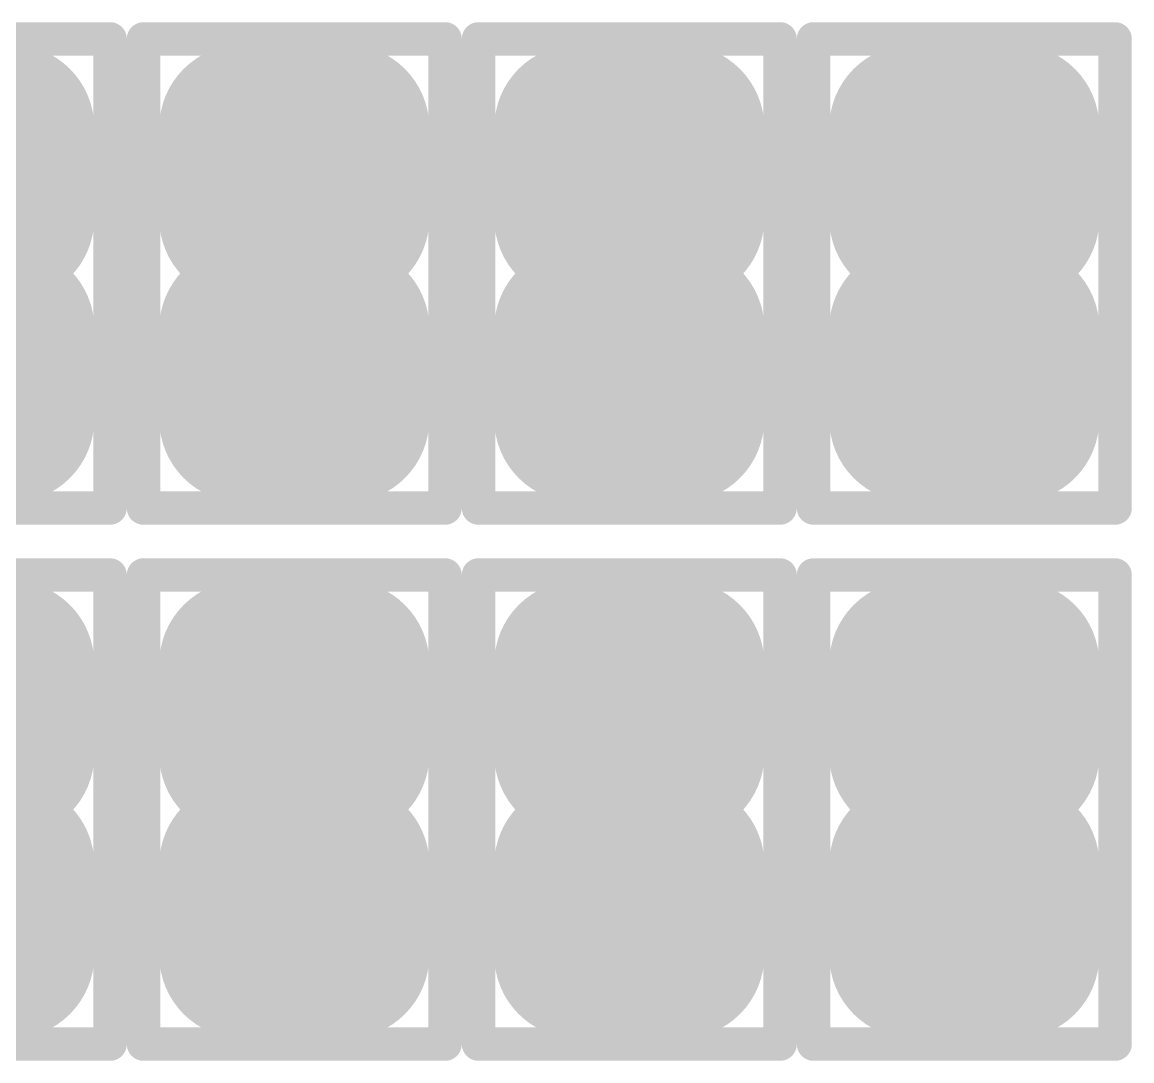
# Model space of a CAD drawing. Header units: millimetres. Extents: x 169 to 355, y 129 to 253.
# Drawn here: x 188.269 to 189.925, y 140.775 to 142.325 of the extents above; entities that cross this region are included whole.
import ezdxf

# ---------------------------------------------------------------- set-up
doc = ezdxf.new("R2010")
doc.units = ezdxf.units.MM
for name, color, linetype in [('BottomLayer', 5, 'Continuous'), ('BottomPaste', 16, 'Continuous'), ('BottomSolder', 6, 'Continuous'), ('Mechanical1', 6, 'Continuous'), ('Mechanical15', 56, 'Continuous')]:
    doc.layers.add(name, color=color, linetype=linetype)

# ---------------------------------------------------------------- blocks, each defined once
blk = doc.blocks.new('R01005_B_633')
at = {"layer": 'BottomLayer', "const_width": 0.0225}
for points in [[(-0.2287, 0.0775, 1), (-0.2063, 0.0775, 1)], [(-0.0937, 0.0775, 1), (-0.0712, 0.0775, 1)], [(0.0712, 0.0775, 1), (0.0937, 0.0775, 1)], [(0.2063, 0.0775, 1), (0.2287, 0.0775, 1)], [(-0.2287, -0.0775, 1), (-0.2063, -0.0775, 1)], [(-0.0937, -0.0775, 1), (-0.0712, -0.0775, 1)], [(0.0712, -0.0775, 1), (0.0937, -0.0775, 1)], [(0.2063, -0.0775, 1), (0.2287, -0.0775, 1)]]:
    blk.add_lwpolyline(points, format="xyb", close=True, dxfattribs=at)
at = {"layer": 'BottomLayer'}
for points in [[(-0.0825, -0.1), (-0.0825, 0.1), (-0.2175, -0.1), (-0.2175, 0.1)], [(0.2175, -0.1), (0.2175, 0.1), (0.0825, -0.1), (0.0825, 0.1)], [(-0.06, -0.0775), (-0.06, 0.0775), (-0.24, -0.0775), (-0.24, 0.0775)], [(0.24, -0.0775), (0.24, 0.0775), (0.06, -0.0775), (0.06, 0.0775)]]:
    blk.add_solid(points, dxfattribs=at)
at = {"layer": 'BottomPaste', "const_width": 0.0225}
for points in [[(-0.2287, 0.0775, 1), (-0.2063, 0.0775, 1)], [(-0.0937, 0.0775, 1), (-0.0712, 0.0775, 1)], [(0.0712, 0.0775, 1), (0.0937, 0.0775, 1)], [(0.2063, 0.0775, 1), (0.2287, 0.0775, 1)], [(-0.2287, -0.0775, 1), (-0.2063, -0.0775, 1)], [(-0.0937, -0.0775, 1), (-0.0712, -0.0775, 1)], [(0.0712, -0.0775, 1), (0.0937, -0.0775, 1)], [(0.2063, -0.0775, 1), (0.2287, -0.0775, 1)]]:
    blk.add_lwpolyline(points, format="xyb", close=True, dxfattribs=at)
at = {"layer": 'BottomPaste'}
for points in [[(-0.0825, -0.1), (-0.0825, 0.1), (-0.2175, -0.1), (-0.2175, 0.1)], [(0.2175, -0.1), (0.2175, 0.1), (0.0825, -0.1), (0.0825, 0.1)], [(-0.06, -0.0775), (-0.06, 0.0775), (-0.24, -0.0775), (-0.24, 0.0775)], [(0.24, -0.0775), (0.24, 0.0775), (0.06, -0.0775), (0.06, 0.0775)]]:
    blk.add_solid(points, dxfattribs=at)
at = {"layer": 'BottomSolder', "const_width": 0.1241}
for points in [[(-0.2795, 0.0775, 1), (-0.1555, 0.0775, 1)], [(-0.1445, 0.0775, 1), (-0.0204, 0.0775, 1)], [(0.0204, 0.0775, 1), (0.1445, 0.0775, 1)], [(0.1555, 0.0775, 1), (0.2795, 0.0775, 1)], [(-0.2795, -0.0775, 1), (-0.1555, -0.0775, 1)], [(-0.1445, -0.0775, 1), (-0.0204, -0.0775, 1)], [(0.0204, -0.0775, 1), (0.1445, -0.0775, 1)], [(0.1555, -0.0775, 1), (0.2795, -0.0775, 1)]]:
    blk.add_lwpolyline(points, format="xyb", close=True, dxfattribs=at)
at = {"layer": 'BottomSolder'}
for points in [[(-0.0825, -0.2016), (-0.0825, 0.2016), (-0.2175, -0.2016), (-0.2175, 0.2016)], [(0.2175, -0.2016), (0.2175, 0.2016), (0.0825, -0.2016), (0.0825, 0.2016)], [(0.0416, -0.0775), (0.0416, 0.0775), (-0.3416, -0.0775), (-0.3416, 0.0775)], [(0.3416, -0.0775), (0.3416, 0.0775), (-0.0416, -0.0775), (-0.0416, 0.0775)]]:
    blk.add_solid(points, dxfattribs=at)
at = {"layer": 'Mechanical1', "const_width": 0.05}
for points in [[(-0.1999, 0.0999), (-0.1999, -0.1001)], [(-0.1999, 0.0999), (0.2001, 0.0999)], [(0.2001, 0.0999), (0.2001, -0.1001)], [(-0.1999, -0.1001), (0.2001, -0.1001)]]:
    blk.add_lwpolyline(points, dxfattribs=at)
at = {"layer": 'Mechanical1', "const_width": 0.025}
for points in [[(-0.2124, 0.0999, 1), (-0.1874, 0.0999, 1)], [(-0.2124, 0.0999, 1), (-0.1874, 0.0999, 1)], [(0.1876, 0.0999, 1), (0.2126, 0.0999, 1)], [(0.1876, 0.0999, 1), (0.2126, 0.0999, 1)], [(-0.2124, -0.1001, 1), (-0.1874, -0.1001, 1)], [(-0.2124, -0.1001, 1), (-0.1874, -0.1001, 1)], [(0.1876, -0.1001, 1), (0.2126, -0.1001, 1)], [(0.1876, -0.1001, 1), (0.2126, -0.1001, 1)]]:
    blk.add_lwpolyline(points, format="xyb", close=True, dxfattribs=at)
at = {"layer": 'Mechanical15', "const_width": 0.05}
for points in [[(-0.35, 0.225), (-0.35, -0.225)], [(-0.35, 0.225), (0.35, 0.225)], [(0.35, 0.225), (0.35, -0.225)], [(0, 0.125), (0, -0.125)], [(-0.15, 0), (0.15, 0)], [(-0.35, -0.225), (0.35, -0.225)]]:
    blk.add_lwpolyline(points, dxfattribs=at)
at = {"layer": 'Mechanical15', "const_width": 0.025}
for points in [[(-0.3625, 0.225, 1), (-0.3375, 0.225, 1)], [(-0.3625, 0.225, 1), (-0.3375, 0.225, 1)], [(0.3375, 0.225, 1), (0.3625, 0.225, 1)], [(0.3375, 0.225, 1), (0.3625, 0.225, 1)], [(-0.0125, 0.125, 1), (0.0125, 0.125, 1)], [(-0.1625, 0, 1), (-0.1375, 0, 1)], [(0.1375, 0, 1), (0.1625, 0, 1)], [(-0.0125, -0.125, 1), (0.0125, -0.125, 1)], [(-0.3625, -0.225, 1), (-0.3375, -0.225, 1)], [(-0.3625, -0.225, 1), (-0.3375, -0.225, 1)], [(0.3375, -0.225, 1), (0.3625, -0.225, 1)], [(0.3375, -0.225, 1), (0.3625, -0.225, 1)]]:
    blk.add_lwpolyline(points, format="xyb", close=True, dxfattribs=at)
blk = doc.blocks.new('R01005_B_644')
at = {"layer": 'BottomLayer', "const_width": 0.0225}
for points in [[(-0.2287, 0.0775, 1), (-0.2063, 0.0775, 1)], [(-0.0937, 0.0775, 1), (-0.0712, 0.0775, 1)], [(0.0712, 0.0775, 1), (0.0937, 0.0775, 1)], [(0.2063, 0.0775, 1), (0.2287, 0.0775, 1)], [(-0.2287, -0.0775, 1), (-0.2063, -0.0775, 1)], [(-0.0937, -0.0775, 1), (-0.0712, -0.0775, 1)], [(0.0712, -0.0775, 1), (0.0937, -0.0775, 1)], [(0.2063, -0.0775, 1), (0.2287, -0.0775, 1)]]:
    blk.add_lwpolyline(points, format="xyb", close=True, dxfattribs=at)
at = {"layer": 'BottomLayer'}
for points in [[(-0.0825, -0.1), (-0.0825, 0.1), (-0.2175, -0.1), (-0.2175, 0.1)], [(0.2175, -0.1), (0.2175, 0.1), (0.0825, -0.1), (0.0825, 0.1)], [(-0.06, -0.0775), (-0.06, 0.0775), (-0.24, -0.0775), (-0.24, 0.0775)], [(0.24, -0.0775), (0.24, 0.0775), (0.06, -0.0775), (0.06, 0.0775)]]:
    blk.add_solid(points, dxfattribs=at)
at = {"layer": 'BottomPaste', "const_width": 0.0225}
for points in [[(-0.2287, 0.0775, 1), (-0.2063, 0.0775, 1)], [(-0.0937, 0.0775, 1), (-0.0712, 0.0775, 1)], [(0.0712, 0.0775, 1), (0.0937, 0.0775, 1)], [(0.2063, 0.0775, 1), (0.2287, 0.0775, 1)], [(-0.2287, -0.0775, 1), (-0.2063, -0.0775, 1)], [(-0.0937, -0.0775, 1), (-0.0712, -0.0775, 1)], [(0.0712, -0.0775, 1), (0.0937, -0.0775, 1)], [(0.2063, -0.0775, 1), (0.2287, -0.0775, 1)]]:
    blk.add_lwpolyline(points, format="xyb", close=True, dxfattribs=at)
at = {"layer": 'BottomPaste'}
for points in [[(-0.0825, -0.1), (-0.0825, 0.1), (-0.2175, -0.1), (-0.2175, 0.1)], [(0.2175, -0.1), (0.2175, 0.1), (0.0825, -0.1), (0.0825, 0.1)], [(-0.06, -0.0775), (-0.06, 0.0775), (-0.24, -0.0775), (-0.24, 0.0775)], [(0.24, -0.0775), (0.24, 0.0775), (0.06, -0.0775), (0.06, 0.0775)]]:
    blk.add_solid(points, dxfattribs=at)
at = {"layer": 'BottomSolder', "const_width": 0.1241}
for points in [[(-0.2795, 0.0775, 1), (-0.1555, 0.0775, 1)], [(-0.1445, 0.0775, 1), (-0.0204, 0.0775, 1)], [(0.0204, 0.0775, 1), (0.1445, 0.0775, 1)], [(0.1555, 0.0775, 1), (0.2795, 0.0775, 1)], [(-0.2795, -0.0775, 1), (-0.1555, -0.0775, 1)], [(-0.1445, -0.0775, 1), (-0.0204, -0.0775, 1)], [(0.0204, -0.0775, 1), (0.1445, -0.0775, 1)], [(0.1555, -0.0775, 1), (0.2795, -0.0775, 1)]]:
    blk.add_lwpolyline(points, format="xyb", close=True, dxfattribs=at)
at = {"layer": 'BottomSolder'}
for points in [[(-0.0825, -0.2016), (-0.0825, 0.2016), (-0.2175, -0.2016), (-0.2175, 0.2016)], [(0.2175, -0.2016), (0.2175, 0.2016), (0.0825, -0.2016), (0.0825, 0.2016)], [(0.0416, -0.0775), (0.0416, 0.0775), (-0.3416, -0.0775), (-0.3416, 0.0775)], [(0.3416, -0.0775), (0.3416, 0.0775), (-0.0416, -0.0775), (-0.0416, 0.0775)]]:
    blk.add_solid(points, dxfattribs=at)
at = {"layer": 'Mechanical1', "const_width": 0.05}
for points in [[(-0.1999, 0.0999), (-0.1999, -0.1001)], [(-0.1999, 0.0999), (0.2001, 0.0999)], [(0.2001, 0.0999), (0.2001, -0.1001)], [(-0.1999, -0.1001), (0.2001, -0.1001)]]:
    blk.add_lwpolyline(points, dxfattribs=at)
at = {"layer": 'Mechanical1', "const_width": 0.025}
for points in [[(-0.2124, 0.0999, 1), (-0.1874, 0.0999, 1)], [(-0.2124, 0.0999, 1), (-0.1874, 0.0999, 1)], [(0.1876, 0.0999, 1), (0.2126, 0.0999, 1)], [(0.1876, 0.0999, 1), (0.2126, 0.0999, 1)], [(-0.2124, -0.1001, 1), (-0.1874, -0.1001, 1)], [(-0.2124, -0.1001, 1), (-0.1874, -0.1001, 1)], [(0.1876, -0.1001, 1), (0.2126, -0.1001, 1)], [(0.1876, -0.1001, 1), (0.2126, -0.1001, 1)]]:
    blk.add_lwpolyline(points, format="xyb", close=True, dxfattribs=at)
at = {"layer": 'Mechanical15', "const_width": 0.05}
for points in [[(-0.35, 0.225), (-0.35, -0.225)], [(-0.35, 0.225), (0.35, 0.225)], [(0.35, 0.225), (0.35, -0.225)], [(0, 0.125), (0, -0.125)], [(-0.15, 0), (0.15, 0)], [(-0.35, -0.225), (0.35, -0.225)]]:
    blk.add_lwpolyline(points, dxfattribs=at)
at = {"layer": 'Mechanical15', "const_width": 0.025}
for points in [[(-0.3625, 0.225, 1), (-0.3375, 0.225, 1)], [(-0.3625, 0.225, 1), (-0.3375, 0.225, 1)], [(0.3375, 0.225, 1), (0.3625, 0.225, 1)], [(0.3375, 0.225, 1), (0.3625, 0.225, 1)], [(-0.0125, 0.125, 1), (0.0125, 0.125, 1)], [(-0.1625, 0, 1), (-0.1375, 0, 1)], [(0.1375, 0, 1), (0.1625, 0, 1)], [(-0.0125, -0.125, 1), (0.0125, -0.125, 1)], [(-0.3625, -0.225, 1), (-0.3375, -0.225, 1)], [(-0.3625, -0.225, 1), (-0.3375, -0.225, 1)], [(0.3375, -0.225, 1), (0.3625, -0.225, 1)], [(0.3375, -0.225, 1), (0.3625, -0.225, 1)]]:
    blk.add_lwpolyline(points, format="xyb", close=True, dxfattribs=at)
blk = doc.blocks.new('R01005_B_645')
at = {"layer": 'BottomLayer', "const_width": 0.0225}
for points in [[(-0.2287, 0.0775, 1), (-0.2063, 0.0775, 1)], [(-0.0937, 0.0775, 1), (-0.0712, 0.0775, 1)], [(0.0712, 0.0775, 1), (0.0937, 0.0775, 1)], [(0.2063, 0.0775, 1), (0.2287, 0.0775, 1)], [(-0.2287, -0.0775, 1), (-0.2063, -0.0775, 1)], [(-0.0937, -0.0775, 1), (-0.0712, -0.0775, 1)], [(0.0712, -0.0775, 1), (0.0937, -0.0775, 1)], [(0.2063, -0.0775, 1), (0.2287, -0.0775, 1)]]:
    blk.add_lwpolyline(points, format="xyb", close=True, dxfattribs=at)
at = {"layer": 'BottomLayer'}
for points in [[(-0.0825, -0.1), (-0.0825, 0.1), (-0.2175, -0.1), (-0.2175, 0.1)], [(0.2175, -0.1), (0.2175, 0.1), (0.0825, -0.1), (0.0825, 0.1)], [(-0.06, -0.0775), (-0.06, 0.0775), (-0.24, -0.0775), (-0.24, 0.0775)], [(0.24, -0.0775), (0.24, 0.0775), (0.06, -0.0775), (0.06, 0.0775)]]:
    blk.add_solid(points, dxfattribs=at)
at = {"layer": 'BottomPaste', "const_width": 0.0225}
for points in [[(-0.2287, 0.0775, 1), (-0.2063, 0.0775, 1)], [(-0.0937, 0.0775, 1), (-0.0712, 0.0775, 1)], [(0.0712, 0.0775, 1), (0.0937, 0.0775, 1)], [(0.2063, 0.0775, 1), (0.2287, 0.0775, 1)], [(-0.2287, -0.0775, 1), (-0.2063, -0.0775, 1)], [(-0.0937, -0.0775, 1), (-0.0712, -0.0775, 1)], [(0.0712, -0.0775, 1), (0.0937, -0.0775, 1)], [(0.2063, -0.0775, 1), (0.2287, -0.0775, 1)]]:
    blk.add_lwpolyline(points, format="xyb", close=True, dxfattribs=at)
at = {"layer": 'BottomPaste'}
for points in [[(-0.0825, -0.1), (-0.0825, 0.1), (-0.2175, -0.1), (-0.2175, 0.1)], [(0.2175, -0.1), (0.2175, 0.1), (0.0825, -0.1), (0.0825, 0.1)], [(-0.06, -0.0775), (-0.06, 0.0775), (-0.24, -0.0775), (-0.24, 0.0775)], [(0.24, -0.0775), (0.24, 0.0775), (0.06, -0.0775), (0.06, 0.0775)]]:
    blk.add_solid(points, dxfattribs=at)
at = {"layer": 'BottomSolder', "const_width": 0.1241}
for points in [[(-0.2795, 0.0775, 1), (-0.1555, 0.0775, 1)], [(-0.1445, 0.0775, 1), (-0.0204, 0.0775, 1)], [(0.0204, 0.0775, 1), (0.1445, 0.0775, 1)], [(0.1555, 0.0775, 1), (0.2795, 0.0775, 1)], [(-0.2795, -0.0775, 1), (-0.1555, -0.0775, 1)], [(-0.1445, -0.0775, 1), (-0.0204, -0.0775, 1)], [(0.0204, -0.0775, 1), (0.1445, -0.0775, 1)], [(0.1555, -0.0775, 1), (0.2795, -0.0775, 1)]]:
    blk.add_lwpolyline(points, format="xyb", close=True, dxfattribs=at)
at = {"layer": 'BottomSolder'}
for points in [[(-0.0825, -0.2016), (-0.0825, 0.2016), (-0.2175, -0.2016), (-0.2175, 0.2016)], [(0.2175, -0.2016), (0.2175, 0.2016), (0.0825, -0.2016), (0.0825, 0.2016)], [(0.0416, -0.0775), (0.0416, 0.0775), (-0.3416, -0.0775), (-0.3416, 0.0775)], [(0.3416, -0.0775), (0.3416, 0.0775), (-0.0416, -0.0775), (-0.0416, 0.0775)]]:
    blk.add_solid(points, dxfattribs=at)
at = {"layer": 'Mechanical1', "const_width": 0.05}
for points in [[(-0.1999, 0.0999), (-0.1999, -0.1001)], [(-0.1999, 0.0999), (0.2001, 0.0999)], [(0.2001, 0.0999), (0.2001, -0.1001)], [(-0.1999, -0.1001), (0.2001, -0.1001)]]:
    blk.add_lwpolyline(points, dxfattribs=at)
at = {"layer": 'Mechanical1', "const_width": 0.025}
for points in [[(-0.2124, 0.0999, 1), (-0.1874, 0.0999, 1)], [(-0.2124, 0.0999, 1), (-0.1874, 0.0999, 1)], [(0.1876, 0.0999, 1), (0.2126, 0.0999, 1)], [(0.1876, 0.0999, 1), (0.2126, 0.0999, 1)], [(-0.2124, -0.1001, 1), (-0.1874, -0.1001, 1)], [(-0.2124, -0.1001, 1), (-0.1874, -0.1001, 1)], [(0.1876, -0.1001, 1), (0.2126, -0.1001, 1)], [(0.1876, -0.1001, 1), (0.2126, -0.1001, 1)]]:
    blk.add_lwpolyline(points, format="xyb", close=True, dxfattribs=at)
at = {"layer": 'Mechanical15', "const_width": 0.05}
for points in [[(-0.35, 0.225), (-0.35, -0.225)], [(-0.35, 0.225), (0.35, 0.225)], [(0.35, 0.225), (0.35, -0.225)], [(0, 0.125), (0, -0.125)], [(-0.15, 0), (0.15, 0)], [(-0.35, -0.225), (0.35, -0.225)]]:
    blk.add_lwpolyline(points, dxfattribs=at)
at = {"layer": 'Mechanical15', "const_width": 0.025}
for points in [[(-0.3625, 0.225, 1), (-0.3375, 0.225, 1)], [(-0.3625, 0.225, 1), (-0.3375, 0.225, 1)], [(0.3375, 0.225, 1), (0.3625, 0.225, 1)], [(0.3375, 0.225, 1), (0.3625, 0.225, 1)], [(-0.0125, 0.125, 1), (0.0125, 0.125, 1)], [(-0.1625, 0, 1), (-0.1375, 0, 1)], [(0.1375, 0, 1), (0.1625, 0, 1)], [(-0.0125, -0.125, 1), (0.0125, -0.125, 1)], [(-0.3625, -0.225, 1), (-0.3375, -0.225, 1)], [(-0.3625, -0.225, 1), (-0.3375, -0.225, 1)], [(0.3375, -0.225, 1), (0.3625, -0.225, 1)], [(0.3375, -0.225, 1), (0.3625, -0.225, 1)]]:
    blk.add_lwpolyline(points, format="xyb", close=True, dxfattribs=at)
blk = doc.blocks.new('R01005_B_646')
at = {"layer": 'BottomLayer', "const_width": 0.0225}
for points in [[(-0.2287, 0.0775, 1), (-0.2063, 0.0775, 1)], [(-0.0937, 0.0775, 1), (-0.0712, 0.0775, 1)], [(0.0712, 0.0775, 1), (0.0937, 0.0775, 1)], [(0.2063, 0.0775, 1), (0.2287, 0.0775, 1)], [(-0.2287, -0.0775, 1), (-0.2063, -0.0775, 1)], [(-0.0937, -0.0775, 1), (-0.0712, -0.0775, 1)], [(0.0712, -0.0775, 1), (0.0937, -0.0775, 1)], [(0.2063, -0.0775, 1), (0.2287, -0.0775, 1)]]:
    blk.add_lwpolyline(points, format="xyb", close=True, dxfattribs=at)
at = {"layer": 'BottomLayer'}
for points in [[(-0.0825, -0.1), (-0.0825, 0.1), (-0.2175, -0.1), (-0.2175, 0.1)], [(0.2175, -0.1), (0.2175, 0.1), (0.0825, -0.1), (0.0825, 0.1)], [(-0.06, -0.0775), (-0.06, 0.0775), (-0.24, -0.0775), (-0.24, 0.0775)], [(0.24, -0.0775), (0.24, 0.0775), (0.06, -0.0775), (0.06, 0.0775)]]:
    blk.add_solid(points, dxfattribs=at)
at = {"layer": 'BottomPaste', "const_width": 0.0225}
for points in [[(-0.2287, 0.0775, 1), (-0.2063, 0.0775, 1)], [(-0.0937, 0.0775, 1), (-0.0712, 0.0775, 1)], [(0.0712, 0.0775, 1), (0.0937, 0.0775, 1)], [(0.2063, 0.0775, 1), (0.2287, 0.0775, 1)], [(-0.2287, -0.0775, 1), (-0.2063, -0.0775, 1)], [(-0.0937, -0.0775, 1), (-0.0712, -0.0775, 1)], [(0.0712, -0.0775, 1), (0.0937, -0.0775, 1)], [(0.2063, -0.0775, 1), (0.2287, -0.0775, 1)]]:
    blk.add_lwpolyline(points, format="xyb", close=True, dxfattribs=at)
at = {"layer": 'BottomPaste'}
for points in [[(-0.0825, -0.1), (-0.0825, 0.1), (-0.2175, -0.1), (-0.2175, 0.1)], [(0.2175, -0.1), (0.2175, 0.1), (0.0825, -0.1), (0.0825, 0.1)], [(-0.06, -0.0775), (-0.06, 0.0775), (-0.24, -0.0775), (-0.24, 0.0775)], [(0.24, -0.0775), (0.24, 0.0775), (0.06, -0.0775), (0.06, 0.0775)]]:
    blk.add_solid(points, dxfattribs=at)
at = {"layer": 'BottomSolder', "const_width": 0.1241}
for points in [[(-0.2795, 0.0775, 1), (-0.1555, 0.0775, 1)], [(-0.1445, 0.0775, 1), (-0.0204, 0.0775, 1)], [(0.0204, 0.0775, 1), (0.1445, 0.0775, 1)], [(0.1555, 0.0775, 1), (0.2795, 0.0775, 1)], [(-0.2795, -0.0775, 1), (-0.1555, -0.0775, 1)], [(-0.1445, -0.0775, 1), (-0.0204, -0.0775, 1)], [(0.0204, -0.0775, 1), (0.1445, -0.0775, 1)], [(0.1555, -0.0775, 1), (0.2795, -0.0775, 1)]]:
    blk.add_lwpolyline(points, format="xyb", close=True, dxfattribs=at)
at = {"layer": 'BottomSolder'}
for points in [[(-0.0825, -0.2016), (-0.0825, 0.2016), (-0.2175, -0.2016), (-0.2175, 0.2016)], [(0.2175, -0.2016), (0.2175, 0.2016), (0.0825, -0.2016), (0.0825, 0.2016)], [(0.0416, -0.0775), (0.0416, 0.0775), (-0.3416, -0.0775), (-0.3416, 0.0775)], [(0.3416, -0.0775), (0.3416, 0.0775), (-0.0416, -0.0775), (-0.0416, 0.0775)]]:
    blk.add_solid(points, dxfattribs=at)
at = {"layer": 'Mechanical1', "const_width": 0.05}
for points in [[(-0.1999, 0.0999), (-0.1999, -0.1001)], [(-0.1999, 0.0999), (0.2001, 0.0999)], [(0.2001, 0.0999), (0.2001, -0.1001)], [(-0.1999, -0.1001), (0.2001, -0.1001)]]:
    blk.add_lwpolyline(points, dxfattribs=at)
at = {"layer": 'Mechanical1', "const_width": 0.025}
for points in [[(-0.2124, 0.0999, 1), (-0.1874, 0.0999, 1)], [(-0.2124, 0.0999, 1), (-0.1874, 0.0999, 1)], [(0.1876, 0.0999, 1), (0.2126, 0.0999, 1)], [(0.1876, 0.0999, 1), (0.2126, 0.0999, 1)], [(-0.2124, -0.1001, 1), (-0.1874, -0.1001, 1)], [(-0.2124, -0.1001, 1), (-0.1874, -0.1001, 1)], [(0.1876, -0.1001, 1), (0.2126, -0.1001, 1)], [(0.1876, -0.1001, 1), (0.2126, -0.1001, 1)]]:
    blk.add_lwpolyline(points, format="xyb", close=True, dxfattribs=at)
at = {"layer": 'Mechanical15', "const_width": 0.05}
for points in [[(-0.35, 0.225), (-0.35, -0.225)], [(-0.35, 0.225), (0.35, 0.225)], [(0.35, 0.225), (0.35, -0.225)], [(0, 0.125), (0, -0.125)], [(-0.15, 0), (0.15, 0)], [(-0.35, -0.225), (0.35, -0.225)]]:
    blk.add_lwpolyline(points, dxfattribs=at)
at = {"layer": 'Mechanical15', "const_width": 0.025}
for points in [[(-0.3625, 0.225, 1), (-0.3375, 0.225, 1)], [(-0.3625, 0.225, 1), (-0.3375, 0.225, 1)], [(0.3375, 0.225, 1), (0.3625, 0.225, 1)], [(0.3375, 0.225, 1), (0.3625, 0.225, 1)], [(-0.0125, 0.125, 1), (0.0125, 0.125, 1)], [(-0.1625, 0, 1), (-0.1375, 0, 1)], [(0.1375, 0, 1), (0.1625, 0, 1)], [(-0.0125, -0.125, 1), (0.0125, -0.125, 1)], [(-0.3625, -0.225, 1), (-0.3375, -0.225, 1)], [(-0.3625, -0.225, 1), (-0.3375, -0.225, 1)], [(0.3375, -0.225, 1), (0.3625, -0.225, 1)], [(0.3375, -0.225, 1), (0.3625, -0.225, 1)]]:
    blk.add_lwpolyline(points, format="xyb", close=True, dxfattribs=at)
blk = doc.blocks.new('R01005_B_668')
at = {"layer": 'BottomLayer', "const_width": 0.0225}
for points in [[(-0.2287, 0.0775, 1), (-0.2063, 0.0775, 1)], [(-0.0937, 0.0775, 1), (-0.0712, 0.0775, 1)], [(0.0712, 0.0775, 1), (0.0937, 0.0775, 1)], [(0.2063, 0.0775, 1), (0.2287, 0.0775, 1)], [(-0.2287, -0.0775, 1), (-0.2063, -0.0775, 1)], [(-0.0937, -0.0775, 1), (-0.0712, -0.0775, 1)], [(0.0712, -0.0775, 1), (0.0937, -0.0775, 1)], [(0.2063, -0.0775, 1), (0.2287, -0.0775, 1)]]:
    blk.add_lwpolyline(points, format="xyb", close=True, dxfattribs=at)
at = {"layer": 'BottomLayer'}
for points in [[(-0.0825, -0.1), (-0.0825, 0.1), (-0.2175, -0.1), (-0.2175, 0.1)], [(0.2175, -0.1), (0.2175, 0.1), (0.0825, -0.1), (0.0825, 0.1)], [(-0.06, -0.0775), (-0.06, 0.0775), (-0.24, -0.0775), (-0.24, 0.0775)], [(0.24, -0.0775), (0.24, 0.0775), (0.06, -0.0775), (0.06, 0.0775)]]:
    blk.add_solid(points, dxfattribs=at)
at = {"layer": 'BottomPaste', "const_width": 0.0225}
for points in [[(-0.2287, 0.0775, 1), (-0.2063, 0.0775, 1)], [(-0.0937, 0.0775, 1), (-0.0712, 0.0775, 1)], [(0.0712, 0.0775, 1), (0.0937, 0.0775, 1)], [(0.2063, 0.0775, 1), (0.2287, 0.0775, 1)], [(-0.2287, -0.0775, 1), (-0.2063, -0.0775, 1)], [(-0.0937, -0.0775, 1), (-0.0712, -0.0775, 1)], [(0.0712, -0.0775, 1), (0.0937, -0.0775, 1)], [(0.2063, -0.0775, 1), (0.2287, -0.0775, 1)]]:
    blk.add_lwpolyline(points, format="xyb", close=True, dxfattribs=at)
at = {"layer": 'BottomPaste'}
for points in [[(-0.0825, -0.1), (-0.0825, 0.1), (-0.2175, -0.1), (-0.2175, 0.1)], [(0.2175, -0.1), (0.2175, 0.1), (0.0825, -0.1), (0.0825, 0.1)], [(-0.06, -0.0775), (-0.06, 0.0775), (-0.24, -0.0775), (-0.24, 0.0775)], [(0.24, -0.0775), (0.24, 0.0775), (0.06, -0.0775), (0.06, 0.0775)]]:
    blk.add_solid(points, dxfattribs=at)
at = {"layer": 'BottomSolder', "const_width": 0.1241}
for points in [[(-0.2795, 0.0775, 1), (-0.1555, 0.0775, 1)], [(-0.1445, 0.0775, 1), (-0.0204, 0.0775, 1)], [(0.0204, 0.0775, 1), (0.1445, 0.0775, 1)], [(0.1555, 0.0775, 1), (0.2795, 0.0775, 1)], [(-0.2795, -0.0775, 1), (-0.1555, -0.0775, 1)], [(-0.1445, -0.0775, 1), (-0.0204, -0.0775, 1)], [(0.0204, -0.0775, 1), (0.1445, -0.0775, 1)], [(0.1555, -0.0775, 1), (0.2795, -0.0775, 1)]]:
    blk.add_lwpolyline(points, format="xyb", close=True, dxfattribs=at)
at = {"layer": 'BottomSolder'}
for points in [[(-0.0825, -0.2016), (-0.0825, 0.2016), (-0.2175, -0.2016), (-0.2175, 0.2016)], [(0.2175, -0.2016), (0.2175, 0.2016), (0.0825, -0.2016), (0.0825, 0.2016)], [(0.0416, -0.0775), (0.0416, 0.0775), (-0.3416, -0.0775), (-0.3416, 0.0775)], [(0.3416, -0.0775), (0.3416, 0.0775), (-0.0416, -0.0775), (-0.0416, 0.0775)]]:
    blk.add_solid(points, dxfattribs=at)
at = {"layer": 'Mechanical1', "const_width": 0.05}
for points in [[(-0.1999, 0.0999), (-0.1999, -0.1001)], [(-0.1999, 0.0999), (0.2001, 0.0999)], [(0.2001, 0.0999), (0.2001, -0.1001)], [(-0.1999, -0.1001), (0.2001, -0.1001)]]:
    blk.add_lwpolyline(points, dxfattribs=at)
at = {"layer": 'Mechanical1', "const_width": 0.025}
for points in [[(-0.2124, 0.0999, 1), (-0.1874, 0.0999, 1)], [(-0.2124, 0.0999, 1), (-0.1874, 0.0999, 1)], [(0.1876, 0.0999, 1), (0.2126, 0.0999, 1)], [(0.1876, 0.0999, 1), (0.2126, 0.0999, 1)], [(-0.2124, -0.1001, 1), (-0.1874, -0.1001, 1)], [(-0.2124, -0.1001, 1), (-0.1874, -0.1001, 1)], [(0.1876, -0.1001, 1), (0.2126, -0.1001, 1)], [(0.1876, -0.1001, 1), (0.2126, -0.1001, 1)]]:
    blk.add_lwpolyline(points, format="xyb", close=True, dxfattribs=at)
at = {"layer": 'Mechanical15', "const_width": 0.05}
for points in [[(-0.35, 0.225), (-0.35, -0.225)], [(-0.35, 0.225), (0.35, 0.225)], [(0.35, 0.225), (0.35, -0.225)], [(0, 0.125), (0, -0.125)], [(-0.15, 0), (0.15, 0)], [(-0.35, -0.225), (0.35, -0.225)]]:
    blk.add_lwpolyline(points, dxfattribs=at)
at = {"layer": 'Mechanical15', "const_width": 0.025}
for points in [[(-0.3625, 0.225, 1), (-0.3375, 0.225, 1)], [(-0.3625, 0.225, 1), (-0.3375, 0.225, 1)], [(0.3375, 0.225, 1), (0.3625, 0.225, 1)], [(0.3375, 0.225, 1), (0.3625, 0.225, 1)], [(-0.0125, 0.125, 1), (0.0125, 0.125, 1)], [(-0.1625, 0, 1), (-0.1375, 0, 1)], [(0.1375, 0, 1), (0.1625, 0, 1)], [(-0.0125, -0.125, 1), (0.0125, -0.125, 1)], [(-0.3625, -0.225, 1), (-0.3375, -0.225, 1)], [(-0.3625, -0.225, 1), (-0.3375, -0.225, 1)], [(0.3375, -0.225, 1), (0.3625, -0.225, 1)], [(0.3375, -0.225, 1), (0.3625, -0.225, 1)]]:
    blk.add_lwpolyline(points, format="xyb", close=True, dxfattribs=at)
blk = doc.blocks.new('R01005_B_675')
at = {"layer": 'BottomLayer', "const_width": 0.0225}
for points in [[(-0.2287, 0.0775, 1), (-0.2063, 0.0775, 1)], [(-0.0937, 0.0775, 1), (-0.0712, 0.0775, 1)], [(0.0712, 0.0775, 1), (0.0937, 0.0775, 1)], [(0.2063, 0.0775, 1), (0.2287, 0.0775, 1)], [(-0.2287, -0.0775, 1), (-0.2063, -0.0775, 1)], [(-0.0937, -0.0775, 1), (-0.0712, -0.0775, 1)], [(0.0712, -0.0775, 1), (0.0937, -0.0775, 1)], [(0.2063, -0.0775, 1), (0.2287, -0.0775, 1)]]:
    blk.add_lwpolyline(points, format="xyb", close=True, dxfattribs=at)
at = {"layer": 'BottomLayer'}
for points in [[(-0.0825, -0.1), (-0.0825, 0.1), (-0.2175, -0.1), (-0.2175, 0.1)], [(0.2175, -0.1), (0.2175, 0.1), (0.0825, -0.1), (0.0825, 0.1)], [(-0.06, -0.0775), (-0.06, 0.0775), (-0.24, -0.0775), (-0.24, 0.0775)], [(0.24, -0.0775), (0.24, 0.0775), (0.06, -0.0775), (0.06, 0.0775)]]:
    blk.add_solid(points, dxfattribs=at)
at = {"layer": 'BottomPaste', "const_width": 0.0225}
for points in [[(-0.2287, 0.0775, 1), (-0.2063, 0.0775, 1)], [(-0.0937, 0.0775, 1), (-0.0712, 0.0775, 1)], [(0.0712, 0.0775, 1), (0.0937, 0.0775, 1)], [(0.2063, 0.0775, 1), (0.2287, 0.0775, 1)], [(-0.2287, -0.0775, 1), (-0.2063, -0.0775, 1)], [(-0.0937, -0.0775, 1), (-0.0712, -0.0775, 1)], [(0.0712, -0.0775, 1), (0.0937, -0.0775, 1)], [(0.2063, -0.0775, 1), (0.2287, -0.0775, 1)]]:
    blk.add_lwpolyline(points, format="xyb", close=True, dxfattribs=at)
at = {"layer": 'BottomPaste'}
for points in [[(-0.0825, -0.1), (-0.0825, 0.1), (-0.2175, -0.1), (-0.2175, 0.1)], [(0.2175, -0.1), (0.2175, 0.1), (0.0825, -0.1), (0.0825, 0.1)], [(-0.06, -0.0775), (-0.06, 0.0775), (-0.24, -0.0775), (-0.24, 0.0775)], [(0.24, -0.0775), (0.24, 0.0775), (0.06, -0.0775), (0.06, 0.0775)]]:
    blk.add_solid(points, dxfattribs=at)
at = {"layer": 'BottomSolder', "const_width": 0.1241}
for points in [[(-0.2795, 0.0775, 1), (-0.1555, 0.0775, 1)], [(-0.1445, 0.0775, 1), (-0.0204, 0.0775, 1)], [(0.0204, 0.0775, 1), (0.1445, 0.0775, 1)], [(0.1555, 0.0775, 1), (0.2795, 0.0775, 1)], [(-0.2795, -0.0775, 1), (-0.1555, -0.0775, 1)], [(-0.1445, -0.0775, 1), (-0.0204, -0.0775, 1)], [(0.0204, -0.0775, 1), (0.1445, -0.0775, 1)], [(0.1555, -0.0775, 1), (0.2795, -0.0775, 1)]]:
    blk.add_lwpolyline(points, format="xyb", close=True, dxfattribs=at)
at = {"layer": 'BottomSolder'}
for points in [[(-0.0825, -0.2016), (-0.0825, 0.2016), (-0.2175, -0.2016), (-0.2175, 0.2016)], [(0.2175, -0.2016), (0.2175, 0.2016), (0.0825, -0.2016), (0.0825, 0.2016)], [(0.0416, -0.0775), (0.0416, 0.0775), (-0.3416, -0.0775), (-0.3416, 0.0775)], [(0.3416, -0.0775), (0.3416, 0.0775), (-0.0416, -0.0775), (-0.0416, 0.0775)]]:
    blk.add_solid(points, dxfattribs=at)
at = {"layer": 'Mechanical1', "const_width": 0.05}
for points in [[(-0.1999, 0.0999), (-0.1999, -0.1001)], [(-0.1999, 0.0999), (0.2001, 0.0999)], [(0.2001, 0.0999), (0.2001, -0.1001)], [(-0.1999, -0.1001), (0.2001, -0.1001)]]:
    blk.add_lwpolyline(points, dxfattribs=at)
at = {"layer": 'Mechanical1', "const_width": 0.025}
for points in [[(-0.2124, 0.0999, 1), (-0.1874, 0.0999, 1)], [(-0.2124, 0.0999, 1), (-0.1874, 0.0999, 1)], [(0.1876, 0.0999, 1), (0.2126, 0.0999, 1)], [(0.1876, 0.0999, 1), (0.2126, 0.0999, 1)], [(-0.2124, -0.1001, 1), (-0.1874, -0.1001, 1)], [(-0.2124, -0.1001, 1), (-0.1874, -0.1001, 1)], [(0.1876, -0.1001, 1), (0.2126, -0.1001, 1)], [(0.1876, -0.1001, 1), (0.2126, -0.1001, 1)]]:
    blk.add_lwpolyline(points, format="xyb", close=True, dxfattribs=at)
at = {"layer": 'Mechanical15', "const_width": 0.05}
for points in [[(-0.35, 0.225), (-0.35, -0.225)], [(-0.35, 0.225), (0.35, 0.225)], [(0.35, 0.225), (0.35, -0.225)], [(0, 0.125), (0, -0.125)], [(-0.15, 0), (0.15, 0)], [(-0.35, -0.225), (0.35, -0.225)]]:
    blk.add_lwpolyline(points, dxfattribs=at)
at = {"layer": 'Mechanical15', "const_width": 0.025}
for points in [[(-0.3625, 0.225, 1), (-0.3375, 0.225, 1)], [(-0.3625, 0.225, 1), (-0.3375, 0.225, 1)], [(0.3375, 0.225, 1), (0.3625, 0.225, 1)], [(0.3375, 0.225, 1), (0.3625, 0.225, 1)], [(-0.0125, 0.125, 1), (0.0125, 0.125, 1)], [(-0.1625, 0, 1), (-0.1375, 0, 1)], [(0.1375, 0, 1), (0.1625, 0, 1)], [(-0.0125, -0.125, 1), (0.0125, -0.125, 1)], [(-0.3625, -0.225, 1), (-0.3375, -0.225, 1)], [(-0.3625, -0.225, 1), (-0.3375, -0.225, 1)], [(0.3375, -0.225, 1), (0.3625, -0.225, 1)], [(0.3375, -0.225, 1), (0.3625, -0.225, 1)]]:
    blk.add_lwpolyline(points, format="xyb", close=True, dxfattribs=at)
blk = doc.blocks.new('R01005_B_697')
at = {"layer": 'BottomLayer', "const_width": 0.0225}
for points in [[(-0.2287, 0.0775, 1), (-0.2063, 0.0775, 1)], [(-0.0937, 0.0775, 1), (-0.0712, 0.0775, 1)], [(0.0712, 0.0775, 1), (0.0937, 0.0775, 1)], [(0.2063, 0.0775, 1), (0.2287, 0.0775, 1)], [(-0.2287, -0.0775, 1), (-0.2063, -0.0775, 1)], [(-0.0937, -0.0775, 1), (-0.0712, -0.0775, 1)], [(0.0712, -0.0775, 1), (0.0937, -0.0775, 1)], [(0.2063, -0.0775, 1), (0.2287, -0.0775, 1)]]:
    blk.add_lwpolyline(points, format="xyb", close=True, dxfattribs=at)
at = {"layer": 'BottomLayer'}
for points in [[(-0.0825, -0.1), (-0.0825, 0.1), (-0.2175, -0.1), (-0.2175, 0.1)], [(0.2175, -0.1), (0.2175, 0.1), (0.0825, -0.1), (0.0825, 0.1)], [(-0.06, -0.0775), (-0.06, 0.0775), (-0.24, -0.0775), (-0.24, 0.0775)], [(0.24, -0.0775), (0.24, 0.0775), (0.06, -0.0775), (0.06, 0.0775)]]:
    blk.add_solid(points, dxfattribs=at)
at = {"layer": 'BottomPaste', "const_width": 0.0225}
for points in [[(-0.2287, 0.0775, 1), (-0.2063, 0.0775, 1)], [(-0.0937, 0.0775, 1), (-0.0712, 0.0775, 1)], [(0.0712, 0.0775, 1), (0.0937, 0.0775, 1)], [(0.2063, 0.0775, 1), (0.2287, 0.0775, 1)], [(-0.2287, -0.0775, 1), (-0.2063, -0.0775, 1)], [(-0.0937, -0.0775, 1), (-0.0712, -0.0775, 1)], [(0.0712, -0.0775, 1), (0.0937, -0.0775, 1)], [(0.2063, -0.0775, 1), (0.2287, -0.0775, 1)]]:
    blk.add_lwpolyline(points, format="xyb", close=True, dxfattribs=at)
at = {"layer": 'BottomPaste'}
for points in [[(-0.0825, -0.1), (-0.0825, 0.1), (-0.2175, -0.1), (-0.2175, 0.1)], [(0.2175, -0.1), (0.2175, 0.1), (0.0825, -0.1), (0.0825, 0.1)], [(-0.06, -0.0775), (-0.06, 0.0775), (-0.24, -0.0775), (-0.24, 0.0775)], [(0.24, -0.0775), (0.24, 0.0775), (0.06, -0.0775), (0.06, 0.0775)]]:
    blk.add_solid(points, dxfattribs=at)
at = {"layer": 'BottomSolder', "const_width": 0.1241}
for points in [[(-0.2795, 0.0775, 1), (-0.1555, 0.0775, 1)], [(-0.1445, 0.0775, 1), (-0.0204, 0.0775, 1)], [(0.0204, 0.0775, 1), (0.1445, 0.0775, 1)], [(0.1555, 0.0775, 1), (0.2795, 0.0775, 1)], [(-0.2795, -0.0775, 1), (-0.1555, -0.0775, 1)], [(-0.1445, -0.0775, 1), (-0.0204, -0.0775, 1)], [(0.0204, -0.0775, 1), (0.1445, -0.0775, 1)], [(0.1555, -0.0775, 1), (0.2795, -0.0775, 1)]]:
    blk.add_lwpolyline(points, format="xyb", close=True, dxfattribs=at)
at = {"layer": 'BottomSolder'}
for points in [[(-0.0825, -0.2016), (-0.0825, 0.2016), (-0.2175, -0.2016), (-0.2175, 0.2016)], [(0.2175, -0.2016), (0.2175, 0.2016), (0.0825, -0.2016), (0.0825, 0.2016)], [(0.0416, -0.0775), (0.0416, 0.0775), (-0.3416, -0.0775), (-0.3416, 0.0775)], [(0.3416, -0.0775), (0.3416, 0.0775), (-0.0416, -0.0775), (-0.0416, 0.0775)]]:
    blk.add_solid(points, dxfattribs=at)
at = {"layer": 'Mechanical1', "const_width": 0.05}
for points in [[(-0.1999, 0.0999), (-0.1999, -0.1001)], [(-0.1999, 0.0999), (0.2001, 0.0999)], [(0.2001, 0.0999), (0.2001, -0.1001)], [(-0.1999, -0.1001), (0.2001, -0.1001)]]:
    blk.add_lwpolyline(points, dxfattribs=at)
at = {"layer": 'Mechanical1', "const_width": 0.025}
for points in [[(-0.2124, 0.0999, 1), (-0.1874, 0.0999, 1)], [(-0.2124, 0.0999, 1), (-0.1874, 0.0999, 1)], [(0.1876, 0.0999, 1), (0.2126, 0.0999, 1)], [(0.1876, 0.0999, 1), (0.2126, 0.0999, 1)], [(-0.2124, -0.1001, 1), (-0.1874, -0.1001, 1)], [(-0.2124, -0.1001, 1), (-0.1874, -0.1001, 1)], [(0.1876, -0.1001, 1), (0.2126, -0.1001, 1)], [(0.1876, -0.1001, 1), (0.2126, -0.1001, 1)]]:
    blk.add_lwpolyline(points, format="xyb", close=True, dxfattribs=at)
at = {"layer": 'Mechanical15', "const_width": 0.05}
for points in [[(-0.35, 0.225), (-0.35, -0.225)], [(-0.35, 0.225), (0.35, 0.225)], [(0.35, 0.225), (0.35, -0.225)], [(0, 0.125), (0, -0.125)], [(-0.15, 0), (0.15, 0)], [(-0.35, -0.225), (0.35, -0.225)]]:
    blk.add_lwpolyline(points, dxfattribs=at)
at = {"layer": 'Mechanical15', "const_width": 0.025}
for points in [[(-0.3625, 0.225, 1), (-0.3375, 0.225, 1)], [(-0.3625, 0.225, 1), (-0.3375, 0.225, 1)], [(0.3375, 0.225, 1), (0.3625, 0.225, 1)], [(0.3375, 0.225, 1), (0.3625, 0.225, 1)], [(-0.0125, 0.125, 1), (0.0125, 0.125, 1)], [(-0.1625, 0, 1), (-0.1375, 0, 1)], [(0.1375, 0, 1), (0.1625, 0, 1)], [(-0.0125, -0.125, 1), (0.0125, -0.125, 1)], [(-0.3625, -0.225, 1), (-0.3375, -0.225, 1)], [(-0.3625, -0.225, 1), (-0.3375, -0.225, 1)], [(0.3375, -0.225, 1), (0.3625, -0.225, 1)], [(0.3375, -0.225, 1), (0.3625, -0.225, 1)]]:
    blk.add_lwpolyline(points, format="xyb", close=True, dxfattribs=at)
blk = doc.blocks.new('R01005_B_713')
at = {"layer": 'BottomLayer', "const_width": 0.0225}
for points in [[(-0.2287, 0.0775, 1), (-0.2063, 0.0775, 1)], [(-0.0937, 0.0775, 1), (-0.0712, 0.0775, 1)], [(0.0712, 0.0775, 1), (0.0937, 0.0775, 1)], [(0.2063, 0.0775, 1), (0.2287, 0.0775, 1)], [(-0.2287, -0.0775, 1), (-0.2063, -0.0775, 1)], [(-0.0937, -0.0775, 1), (-0.0712, -0.0775, 1)], [(0.0712, -0.0775, 1), (0.0937, -0.0775, 1)], [(0.2063, -0.0775, 1), (0.2287, -0.0775, 1)]]:
    blk.add_lwpolyline(points, format="xyb", close=True, dxfattribs=at)
at = {"layer": 'BottomLayer'}
for points in [[(-0.0825, -0.1), (-0.0825, 0.1), (-0.2175, -0.1), (-0.2175, 0.1)], [(0.2175, -0.1), (0.2175, 0.1), (0.0825, -0.1), (0.0825, 0.1)], [(-0.06, -0.0775), (-0.06, 0.0775), (-0.24, -0.0775), (-0.24, 0.0775)], [(0.24, -0.0775), (0.24, 0.0775), (0.06, -0.0775), (0.06, 0.0775)]]:
    blk.add_solid(points, dxfattribs=at)
at = {"layer": 'BottomPaste', "const_width": 0.0225}
for points in [[(-0.2287, 0.0775, 1), (-0.2063, 0.0775, 1)], [(-0.0937, 0.0775, 1), (-0.0712, 0.0775, 1)], [(0.0712, 0.0775, 1), (0.0937, 0.0775, 1)], [(0.2063, 0.0775, 1), (0.2287, 0.0775, 1)], [(-0.2287, -0.0775, 1), (-0.2063, -0.0775, 1)], [(-0.0937, -0.0775, 1), (-0.0712, -0.0775, 1)], [(0.0712, -0.0775, 1), (0.0937, -0.0775, 1)], [(0.2063, -0.0775, 1), (0.2287, -0.0775, 1)]]:
    blk.add_lwpolyline(points, format="xyb", close=True, dxfattribs=at)
at = {"layer": 'BottomPaste'}
for points in [[(-0.0825, -0.1), (-0.0825, 0.1), (-0.2175, -0.1), (-0.2175, 0.1)], [(0.2175, -0.1), (0.2175, 0.1), (0.0825, -0.1), (0.0825, 0.1)], [(-0.06, -0.0775), (-0.06, 0.0775), (-0.24, -0.0775), (-0.24, 0.0775)], [(0.24, -0.0775), (0.24, 0.0775), (0.06, -0.0775), (0.06, 0.0775)]]:
    blk.add_solid(points, dxfattribs=at)
at = {"layer": 'BottomSolder', "const_width": 0.1241}
for points in [[(-0.2795, 0.0775, 1), (-0.1555, 0.0775, 1)], [(-0.1445, 0.0775, 1), (-0.0204, 0.0775, 1)], [(0.0204, 0.0775, 1), (0.1445, 0.0775, 1)], [(0.1555, 0.0775, 1), (0.2795, 0.0775, 1)], [(-0.2795, -0.0775, 1), (-0.1555, -0.0775, 1)], [(-0.1445, -0.0775, 1), (-0.0204, -0.0775, 1)], [(0.0204, -0.0775, 1), (0.1445, -0.0775, 1)], [(0.1555, -0.0775, 1), (0.2795, -0.0775, 1)]]:
    blk.add_lwpolyline(points, format="xyb", close=True, dxfattribs=at)
at = {"layer": 'BottomSolder'}
for points in [[(-0.0825, -0.2016), (-0.0825, 0.2016), (-0.2175, -0.2016), (-0.2175, 0.2016)], [(0.2175, -0.2016), (0.2175, 0.2016), (0.0825, -0.2016), (0.0825, 0.2016)], [(0.0416, -0.0775), (0.0416, 0.0775), (-0.3416, -0.0775), (-0.3416, 0.0775)], [(0.3416, -0.0775), (0.3416, 0.0775), (-0.0416, -0.0775), (-0.0416, 0.0775)]]:
    blk.add_solid(points, dxfattribs=at)
at = {"layer": 'Mechanical1', "const_width": 0.05}
for points in [[(-0.1999, 0.0999), (-0.1999, -0.1001)], [(-0.1999, 0.0999), (0.2001, 0.0999)], [(0.2001, 0.0999), (0.2001, -0.1001)], [(-0.1999, -0.1001), (0.2001, -0.1001)]]:
    blk.add_lwpolyline(points, dxfattribs=at)
at = {"layer": 'Mechanical1', "const_width": 0.025}
for points in [[(-0.2124, 0.0999, 1), (-0.1874, 0.0999, 1)], [(-0.2124, 0.0999, 1), (-0.1874, 0.0999, 1)], [(0.1876, 0.0999, 1), (0.2126, 0.0999, 1)], [(0.1876, 0.0999, 1), (0.2126, 0.0999, 1)], [(-0.2124, -0.1001, 1), (-0.1874, -0.1001, 1)], [(-0.2124, -0.1001, 1), (-0.1874, -0.1001, 1)], [(0.1876, -0.1001, 1), (0.2126, -0.1001, 1)], [(0.1876, -0.1001, 1), (0.2126, -0.1001, 1)]]:
    blk.add_lwpolyline(points, format="xyb", close=True, dxfattribs=at)
at = {"layer": 'Mechanical15', "const_width": 0.05}
for points in [[(-0.35, 0.225), (-0.35, -0.225)], [(-0.35, 0.225), (0.35, 0.225)], [(0.35, 0.225), (0.35, -0.225)], [(0, 0.125), (0, -0.125)], [(-0.15, 0), (0.15, 0)], [(-0.35, -0.225), (0.35, -0.225)]]:
    blk.add_lwpolyline(points, dxfattribs=at)
at = {"layer": 'Mechanical15', "const_width": 0.025}
for points in [[(-0.3625, 0.225, 1), (-0.3375, 0.225, 1)], [(-0.3625, 0.225, 1), (-0.3375, 0.225, 1)], [(0.3375, 0.225, 1), (0.3625, 0.225, 1)], [(0.3375, 0.225, 1), (0.3625, 0.225, 1)], [(-0.0125, 0.125, 1), (0.0125, 0.125, 1)], [(-0.1625, 0, 1), (-0.1375, 0, 1)], [(0.1375, 0, 1), (0.1625, 0, 1)], [(-0.0125, -0.125, 1), (0.0125, -0.125, 1)], [(-0.3625, -0.225, 1), (-0.3375, -0.225, 1)], [(-0.3625, -0.225, 1), (-0.3375, -0.225, 1)], [(0.3375, -0.225, 1), (0.3625, -0.225, 1)], [(0.3375, -0.225, 1), (0.3625, -0.225, 1)]]:
    blk.add_lwpolyline(points, format="xyb", close=True, dxfattribs=at)

msp = doc.modelspace()

# ---------------------------------------------------------------- block references
at = {"rotation": 90}
for name, p in [('R01005_B_675', (188.175, 141.95)), ('R01005_B_633', (188.675, 141.95)), ('R01005_B_697', (189.175, 141.95)), ('R01005_B_668', (189.675, 141.95)), ('R01005_B_644', (188.175, 141.15)), ('R01005_B_645', (188.675, 141.15)), ('R01005_B_713', (189.175, 141.15)), ('R01005_B_646', (189.675, 141.15))]:
    msp.add_blockref(name, p, dxfattribs=at)

doc.saveas('drawing.dxf')
